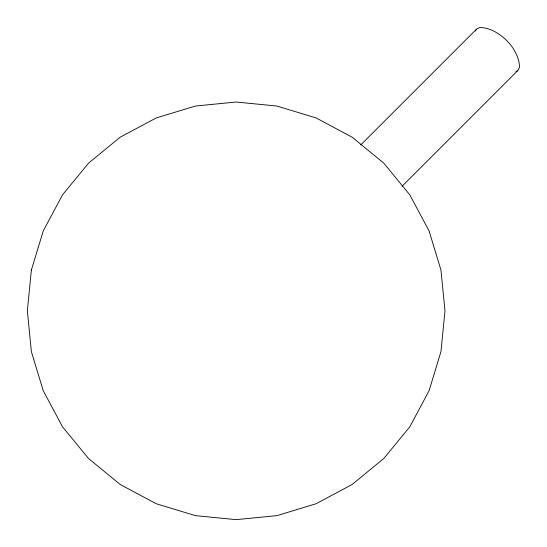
<?xml version="1.0" encoding="UTF-8"?>
<svg xmlns="http://www.w3.org/2000/svg" width="547" height="547" viewBox="0 0 547 547"><rect width="100%" height="100%" fill="white"/><g stroke="black" fill="none" stroke-linecap="round" stroke-linejoin="round"><path stroke-width="0.82" d="M475.418 31.076L476.437 29.217L479.541 27.521C498.167 27.336 519.664 48.833 519.479 67.459L517.783 70.563L402.079 186.267M360.733 144.921L476.437 29.217M515.924 71.582L517.783 70.563M31.364 270.095L27.35 310.833L31.364 351.571L43.247 390.743L62.543 426.845L88.511 458.489L120.155 484.457L156.257 503.753L195.429 515.636L236.167 519.65L276.905 515.636L316.077 503.753L352.172 484.457L383.816 458.489L409.785 426.845L429.08 390.743L440.964 351.571L444.978 310.833L440.964 270.095L429.08 230.923L409.785 194.828L383.816 163.184L352.172 137.215L316.077 117.92L276.905 106.036L236.167 102.022L195.429 106.036L156.257 117.92L120.155 137.215L88.511 163.184L62.543 194.828L43.247 230.923L31.364 270.095"/></g></svg>
